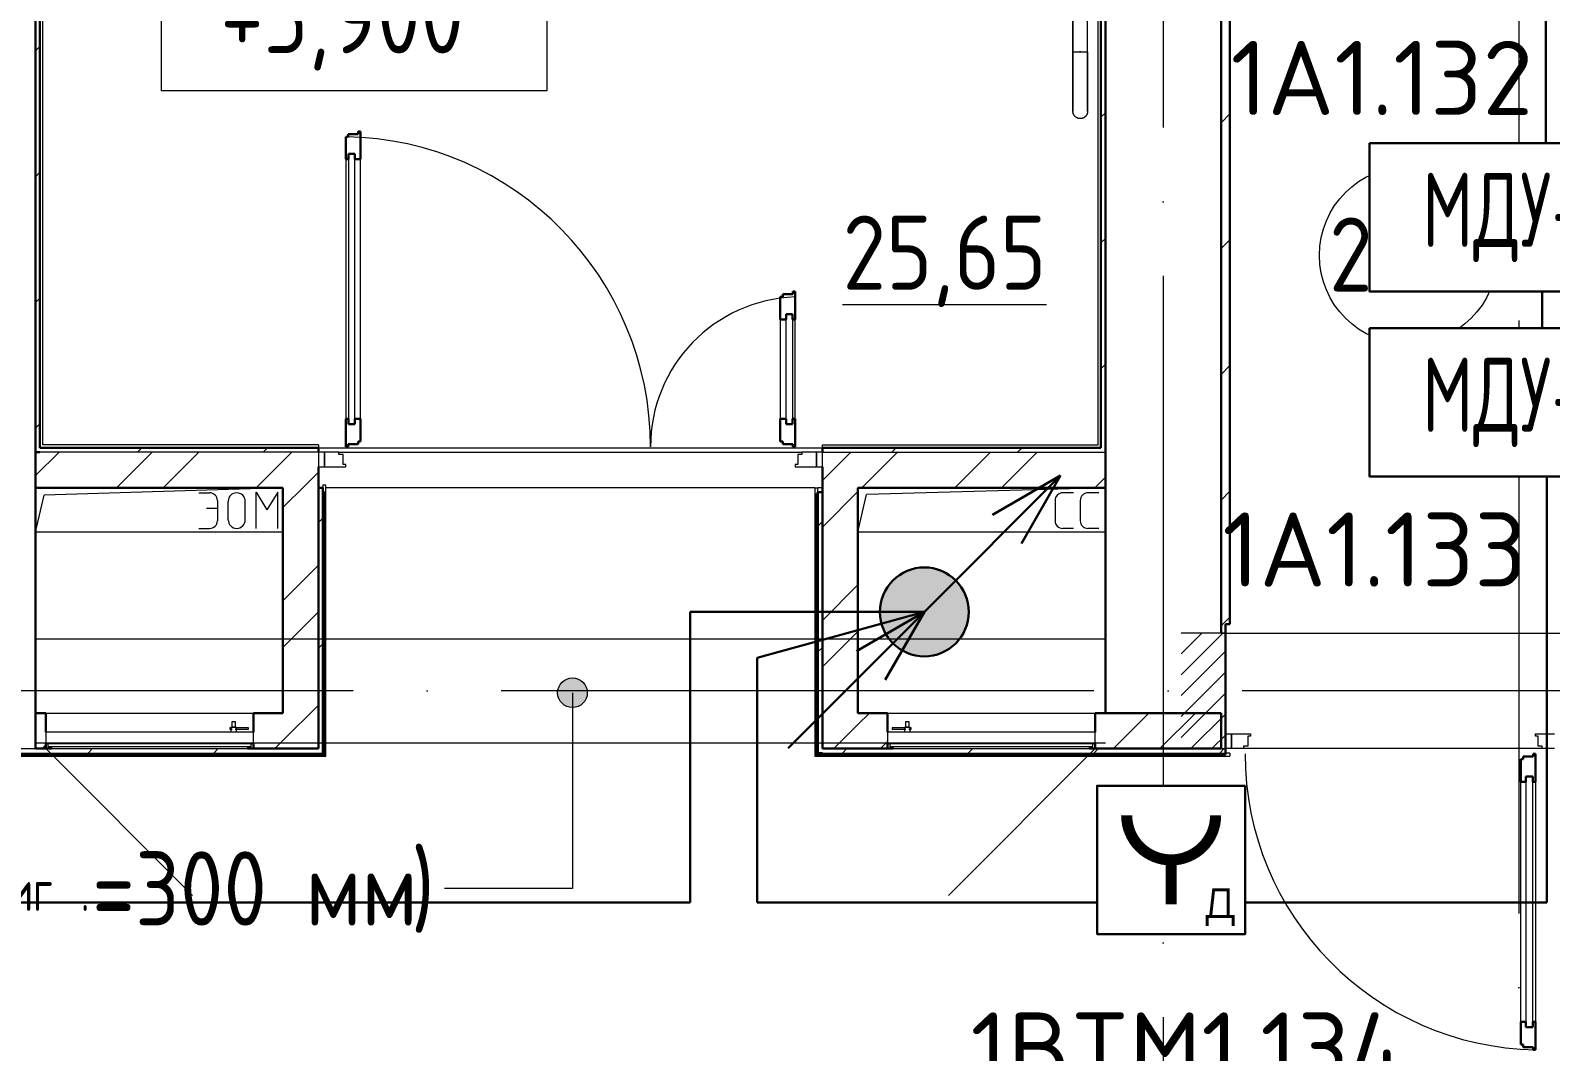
# Model space of a CAD drawing. Header units: millimetres. Extents: x -1073752 to 1436911, y -1379358 to 94781.
# Drawn here: x -1014325 to -1009196, y -1018973 to -1015528 of the extents above; entities that cross this region are included whole.
import ezdxf
from ezdxf.enums import TextEntityAlignment as Align

# ---------------------------------------------------------------- set-up
doc = ezdxf.new("R2010")
doc.units = ezdxf.units.MM
doc.set_wipeout_variables(frame=1)
for name, pattern in [('ADSK_Линия сетки', [25, 20, -2.5, 0, -2.5]), ('ADSK_Сверху', [450, 300, -150]), ('ADSK_Штриховая_ш2 п1_5', [4.5, 3, -1.5])]:
    doc.linetypes.add(name, pattern=pattern)
for name, color, linetype, lineweight in [('Provodka', 151, 'Continuous', 30), ('RC-Дымоудаление', 1, 'Continuous', 30), ('Аннотация', 7, 'Continuous', 18), ('Двери', 252, 'Continuous', 9), ('лс', 5, 'Continuous', 30), ('Марки помещений', 7, 'Continuous', 20), ('Оборудование', 7, 'Continuous', 18), ('Ограждение', 252, 'Continuous', 9), ('Оси', 252, 'Continuous', 9), ('Отметки', 7, 'Continuous', 9), ('Перекрытие', 252, 'Continuous', 18), ('Стены внутренние', 7, 'Continuous', 18), ('Стены наружные', 7, 'Continuous', 18), ('Стены штриховка', 7, 'Continuous', 9)]:
    doc.layers.add(name, color=color, linetype=linetype, lineweight=lineweight)
doc.layers.add('RC-Позиционные_обозначения', color=7, linetype='Continuous')
doc.layers.add('Двери открывание', color=7, linetype='Continuous', lineweight=9, true_color=0xc0c0c0)
doc.layers.add('Линии', color=7, linetype='Continuous', lineweight=9, true_color=0x00a600)
doc.styles.add('GOST Common_2', font='', dxfattribs={"width": 0.9, "height": 250})
doc.styles.add('GOST Common_4', font='', dxfattribs={"height": 7})
doc.styles.add('ISOCPEUR', font='isocpeur.ttf', dxfattribs={"height": 250})
doc.styles.add('RubezhCAD', font='isocpeur.ttf')
doc.styles.get("Standard").update_dxf_attribs({"font": 'arial.ttf'})
doc.styles.get('GOST Common_2').set_extended_font_data('GOST type B')
doc.styles.get('GOST Common_4').set_extended_font_data('GOST 2.304 type A')

# ---------------------------------------------------------------- blocks, each defined once
blk = doc.blocks.new('2 этаж')
at = {"layer": 'Аннотация', "lineweight": 9, "true_color": 0x636466}
h = blk.add_hatch(color=251, dxfattribs=at)
edge = h.paths.add_edge_path()
edge.add_arc((146282.8, -10046), 50, 0, 360)
at = {"layer": 'Двери', "lineweight": 18, "true_color": 0x636466}
h = blk.add_hatch(dxfattribs=at)
h.set_pattern_fill('FP_2', color=251, angle=180, style=0, pattern_type=2)
h.set_pattern_definition([(225, (149176.006, -10039.253), (35.3553, -35.3553), [])])
h.paths.add_polyline_path([(149616, -10234.3), (149766, -10234.3), (149766, -9844.3), (149616, -9844.3), (149616, -10056.3)])
h.paths.add_polyline_path([(148486, -10234.3), (148486, -9844.3), (148336, -9844.3), (148336, -10234.3)])
at = {"color": 251, "lineweight": 18, "true_color": 0x636466}
for p, q in [((144471, -9504.3), (144500.6, -9379.3)), ((145306, -9354.3), (144500.6, -9379.3)), ((145022, -9371.5), (145058.5, -9371.5)), ((145215, -9368.9), (145251.6, -9428.9)), ((145215, -9491.5), (145215, -9368.9)), ((145288.1, -9368.9), (145251.6, -9428.9)), ((145288.1, -9491.5), (145288.1, -9368.9)), ((147246, -9504.3), (147275, -9377.1)), ((148081, -9354.3), (147275, -9377.1)), ((147973.5, -9371.5), (147937, -9371.5)), ((148058.5, -9371.5), (148022, -9371.5)), ((145048.1, -9423.7), (145084.6, -9423.7)), ((145084.6, -9397.6), (145084.6, -9465.5)), ((145121.1, -9462.8), (145121.1, -9400.2)), ((145178.5, -9462.8), (145178.5, -9400.2)), ((147910.9, -9397.6), (147910.9, -9465.5)), ((147995.9, -9397.6), (147995.9, -9465.5)), ((145306, -9504.3), (144471, -9504.3)), ((145022, -9491.5), (145058.5, -9491.5)), ((148081, -9504.3), (147246, -9504.3)), ((147973.5, -9491.5), (147937, -9491.5)), ((148058.5, -9491.5), (148022, -9491.5))]:
    blk.add_line(p, q, dxfattribs=at)
for centre, radius, start, end in [((145058.5, -9397.6), 26.1, 0, 90), ((145149.8, -9400.2), 28.7, 0, 180), ((147937, -9397.6), 26.1, 90, 180), ((148022, -9397.6), 26.1, 90, 180), ((145058.5, -9465.5), 26.1, 270, 0), ((145149.8, -9462.8), 28.7, 180, 0), ((147937, -9465.5), 26.1, 180, 270), ((148022, -9465.5), 26.1, 180, 270)]:
    blk.add_arc(centre, radius, start, end, dxfattribs=at)
at = {"layer": 'Аннотация', "color": 251, "lineweight": 20, "true_color": 0x636466}
for p, q in [((144896, -8015.6), (144896, -7515.6)), ((146196, -7515.6), (146196, -8015.6)), ((146196, -8015.6), (144896, -8015.6))]:
    blk.add_line(p, q, dxfattribs=at)
at = {"layer": 'Аннотация', "color": 251, "lineweight": 9, "true_color": 0x636466}
for p, q in [((146282.8, -10046), (146282.8, -10706)), ((145856.7, -10706), (145850.6, -10706)), ((146282.8, -10706), (145856.7, -10706))]:
    blk.add_line(p, q, dxfattribs=at)
blk.add_circle((146282.8, -10046), 50, dxfattribs=at)
at = {"layer": 'Двери', "color": 251, "lineweight": 30, "true_color": 0x636466}
for p, q in [((145568, -8152.3), (145560, -8152.3)), ((145560, -8152.3), (145560, -8161.3)), ((145568, -8246.3), (145568, -8152.3)), ((145526, -8170.3), (145518, -8170.3)), ((145518, -8170.3), (145518, -8246.3)), ((145560, -8161.3), (145526, -8161.3)), ((145526, -8161.3), (145526, -8170.3)), ((145527, -8246.3), (145518, -8246.3)), ((145527, -8228.3), (145527, -8246.3)), ((145548, -8228.3), (145527, -8228.3)), ((145548, -8246.3), (145548, -8228.3)), ((145568, -8246.3), (145548, -8246.3)), ((146992, -8710.3), (146984, -8710.3)), ((146984, -8710.3), (146984, -8786.3)), ((147026, -8701.3), (146992, -8701.3)), ((146992, -8701.3), (146992, -8710.3)), ((147034, -8692.3), (147026, -8692.3)), ((147026, -8692.3), (147026, -8701.3)), ((147034, -8786.3), (147034, -8692.3)), ((147004, -8786.3), (147004, -8768.3)), ((147004, -8768.3), (147025, -8768.3)), ((147025, -8768.3), (147025, -8786.3)), ((146984, -8786.3), (147004, -8786.3)), ((147025, -8786.3), (147034, -8786.3)), ((145518, -9122.3), (145518, -9216.3)), ((145527, -9122.3), (145518, -9122.3)), ((145527, -9140.3), (145527, -9122.3)), ((145548, -9122.3), (145548, -9140.3)), ((145568, -9122.3), (145548, -9122.3)), ((145568, -9198.3), (145568, -9122.3)), ((146984, -9122.3), (146984, -9198.3)), ((146984, -9122.3), (147004, -9122.3)), ((147004, -9122.3), (147004, -9140.3)), ((147025, -9122.3), (147034, -9122.3)), ((147025, -9140.3), (147025, -9122.3)), ((147034, -9216.3), (147034, -9122.3)), ((145548, -9140.3), (145527, -9140.3)), ((147004, -9140.3), (147025, -9140.3)), ((145518, -9216.3), (145526, -9216.3)), ((145526, -9216.3), (145526, -9207.3)), ((145526, -9207.3), (145560, -9207.3)), ((145560, -9207.3), (145560, -9198.3)), ((145560, -9198.3), (145568, -9198.3)), ((146984, -9198.3), (146992, -9198.3)), ((146992, -9198.3), (146992, -9207.3)), ((146992, -9207.3), (147026, -9207.3)), ((147026, -9207.3), (147026, -9216.3)), ((147026, -9216.3), (147034, -9216.3)), ((149524, -10252.3), (149532, -10252.3)), ((149524, -10261.3), (149524, -10252.3)), ((149532, -10252.3), (149532, -10346.3)), ((149482, -10270.3), (149490, -10270.3)), ((149482, -10346.3), (149482, -10270.3)), ((149490, -10270.3), (149490, -10261.3)), ((149490, -10261.3), (149524, -10261.3)), ((149482, -10346.3), (149499, -10346.3)), ((149499, -10346.3), (149499, -10328.3)), ((149499, -10328.3), (149523, -10328.3)), ((149523, -10328.3), (149523, -10346.3)), ((149523, -10346.3), (149532, -10346.3)), ((149482, -11232.3), (149482, -11156.3)), ((149482, -11156.3), (149499, -11156.3)), ((149499, -11156.3), (149499, -11174.3)), ((149499, -11174.3), (149523, -11174.3)), ((149523, -11156.3), (149532, -11156.3)), ((149523, -11174.3), (149523, -11156.3)), ((149532, -11156.3), (149532, -11250.3)), ((149490, -11232.3), (149482, -11232.3)), ((149490, -11241.3), (149490, -11232.3)), ((149524, -11241.3), (149490, -11241.3)), ((149524, -11250.3), (149524, -11241.3)), ((149532, -11250.3), (149524, -11250.3))]:
    blk.add_line(p, q, dxfattribs=at)
at = {"layer": 'Двери', "color": 251, "true_color": 0x636466}
for p, q in [((145518, -8246.3), (145518, -9122.3)), ((145527, -8228.3), (145527, -9140.3)), ((145548, -8228.3), (145527, -8228.3)), ((145548, -9140.3), (145548, -8228.3)), ((145568, -9122.3), (145568, -8246.3)), ((147004, -9140.3), (147004, -8768.3)), ((147004, -8768.3), (147025, -8768.3)), ((147025, -8768.3), (147025, -9140.3)), ((146984, -8786.3), (146984, -9122.3)), ((147034, -9122.3), (147034, -8786.3)), ((145527, -9140.3), (145548, -9140.3)), ((147025, -9140.3), (147004, -9140.3)), ((145426, -9234.3), (145426, -9284.3)), ((145446, -9234.3), (145426, -9234.3)), ((145446, -9284.3), (145446, -9234.3)), ((145495, -9234.3), (145446, -9234.3)), ((145446, -9234.3), (145446, -9284.3)), ((145495, -9242.3), (145495, -9234.3)), ((145509, -9242.3), (145495, -9242.3)), ((145509, -9276.3), (145509, -9242.3)), ((145518, -9276.3), (145509, -9276.3)), ((145518, -9284.3), (145518, -9276.3)), ((147043, -9276.3), (147034, -9276.3)), ((147034, -9276.3), (147034, -9284.3)), ((147057, -9242.3), (147043, -9242.3)), ((147043, -9242.3), (147043, -9276.3)), ((147057, -9234.3), (147057, -9242.3)), ((147106, -9234.3), (147057, -9234.3)), ((147126, -9234.3), (147106, -9234.3)), ((147106, -9234.3), (147106, -9284.3)), ((147106, -9284.3), (147106, -9234.3)), ((147126, -9284.3), (147126, -9234.3)), ((145426, -9284.3), (145446, -9284.3)), ((145446, -9284.3), (145518, -9284.3)), ((147034, -9284.3), (147106, -9284.3)), ((147106, -9284.3), (147126, -9284.3)), ((148486, -10184.3), (148506, -10184.3)), ((148486, -10234.3), (148486, -10184.3)), ((148506, -10184.3), (148506, -10234.3)), ((148506, -10184.3), (148570, -10184.3)), ((148506, -10234.3), (148506, -10184.3)), ((148561, -10192.3), (148561, -10226.3)), ((148570, -10192.3), (148561, -10192.3)), ((148570, -10184.3), (148570, -10192.3)), ((149532, -10184.3), (149596, -10184.3)), ((149532, -10192.3), (149532, -10184.3)), ((149541, -10192.3), (149532, -10192.3)), ((149541, -10226.3), (149541, -10192.3)), ((148506, -10234.3), (148486, -10234.3)), ((148547, -10234.3), (148506, -10234.3)), ((148547, -10226.3), (148547, -10234.3)), ((148561, -10226.3), (148547, -10226.3)), ((149555, -10226.3), (149541, -10226.3)), ((149555, -10234.3), (149555, -10226.3)), ((149596, -10234.3), (149555, -10234.3)), ((149482, -11156.3), (149482, -10346.3)), ((149499, -10328.3), (149499, -11174.3)), ((149523, -10328.3), (149499, -10328.3)), ((149523, -11174.3), (149523, -10328.3)), ((149532, -10346.3), (149532, -11156.3)), ((149499, -11174.3), (149523, -11174.3))]:
    blk.add_line(p, q, dxfattribs=at)
at = {"layer": 'Двери', "color": 251, "linetype": 'ADSK_Штриховая_ш2 п1_5', "true_color": 0x636466}
for p, q in [((148486, -9844.3), (148336, -9844.3)), ((148486, -10234.3), (148486, -9844.3)), ((148336, -10234.3), (148486, -10234.3))]:
    blk.add_line(p, q, dxfattribs=at)
at = {"layer": 'Двери открывание', "color": 251, "true_color": 0x636466}
for centre, radius, start, end in [((145500, -9216.3), 1046, 0, 89.014), ((147052, -9216.3), 506, 92.0386, 180), ((149550, -10252.3), 998, 180, 268.9666)]:
    blk.add_arc(centre, radius, start, end, dxfattribs=at)
at = {"layer": 'Линии', "color": 251, "linetype": 'ADSK_Сверху', "ltscale": 100, "true_color": 0x636466}
for p, q in [((144471, -9864.3), (148081, -9864.3)), ((144471, -10214.3), (148081, -10214.3))]:
    blk.add_line(p, q, dxfattribs=at)
at = {"layer": 'Марки помещений', "color": 251, "true_color": 0x636466}
blk.add_circle((149103.1, -8570.4), 300, dxfattribs=at)
at = {"layer": 'Оборудование', "color": 251, "true_color": 0x636466}
for p, q in [((145133.4, -10143.9), (145133.4, -10161.4)), ((145145.6, -10143.9), (145133.4, -10143.9)), ((145145.6, -10161.4), (145145.6, -10143.9)), ((147406.4, -10143.9), (147406.4, -10161.4)), ((147418.6, -10143.9), (147406.4, -10143.9)), ((147418.6, -10161.4), (147418.6, -10143.9)), ((144506, -10179.3), (144506, -10215.6)), ((145206, -10179.3), (144506, -10179.3)), ((145134.7, -10163.9), (145126.4, -10163.9)), ((145126.4, -10163.9), (145126.4, -10168.9)), ((145126.4, -10168.9), (145134.7, -10168.9)), ((145129.9, -10163.3), (145129.9, -10179.3)), ((145149.2, -10163.3), (145129.9, -10163.3)), ((145133.4, -10161.4), (145131.4, -10163.3)), ((145145.6, -10161.4), (145133.4, -10161.4)), ((145190.2, -10163.9), (145144.3, -10163.9)), ((145144.3, -10168.9), (145190.2, -10168.9)), ((145147.6, -10163.3), (145145.6, -10161.4)), ((145149.2, -10179.3), (145149.2, -10163.3)), ((145190.2, -10168.9), (145190.2, -10163.9)), ((145206, -10215.6), (145206, -10179.3)), ((147346, -10179.3), (147346, -10215.6)), ((148046, -10179.3), (147346, -10179.3)), ((147361.9, -10163.9), (147361.9, -10168.9)), ((147407.7, -10163.9), (147361.9, -10163.9)), ((147361.9, -10168.9), (147407.7, -10168.9)), ((147402.9, -10163.3), (147402.9, -10179.3)), ((147422.2, -10163.3), (147402.9, -10163.3)), ((147406.4, -10161.4), (147404.4, -10163.3)), ((147418.6, -10161.4), (147406.4, -10161.4)), ((147425.6, -10163.9), (147417.3, -10163.9)), ((147417.3, -10168.9), (147425.6, -10168.9)), ((147420.6, -10163.3), (147418.6, -10161.4)), ((147422.2, -10179.3), (147422.2, -10163.3)), ((147425.6, -10168.9), (147425.6, -10163.9)), ((148046, -10215.6), (148046, -10179.3)), ((144506, -10234.3), (145001, -10729.2)), ((144506.9, -10216.6), (145205.1, -10216.6)), ((144513, -10216.6), (144513, -10226.3)), ((144514, -10227.3), (145198.1, -10227.3)), ((144525, -10228.8), (144525, -10234.3)), ((144525, -10234.3), (145187, -10234.3)), ((145187, -10234.3), (145187, -10228.8)), ((145199, -10226.3), (145199, -10216.6)), ((147346.9, -10216.6), (148045.1, -10216.6)), ((147353, -10216.6), (147353, -10226.3)), ((147354, -10227.3), (148038.1, -10227.3)), ((147365, -10228.8), (147365, -10234.3)), ((147365, -10234.3), (148027, -10234.3)), ((148046, -10234.3), (147551, -10729.2)), ((148027, -10234.3), (148027, -10228.8)), ((148039, -10226.3), (148039, -10216.6))]:
    blk.add_line(p, q, dxfattribs=at)
for points, knots in [([(144506, -10215.6), (144506, -10215.7), (144506, -10215.9), (144506.1, -10216.1), (144506.3, -10216.3), (144506.4, -10216.4), (144506.6, -10216.5), (144506.7, -10216.5), (144506.8, -10216.6), (144506.9, -10216.6)], [-1, -1, -1, -1, -0.833333, -0.666667, -0.5, -0.333333, -0.25, -0.166667, 0, 0, 0, 0]), ([(144513, -10226.3), (144513, -10226.4), (144513, -10226.5), (144513.1, -10226.8), (144513.2, -10226.9), (144513.4, -10227), (144513.5, -10227.1), (144513.6, -10227.2), (144513.8, -10227.2), (144513.9, -10227.3), (144514, -10227.3)], [-1, -1, -1, -1, -0.833333, -0.666667, -0.541667, -0.416667, -0.333333, -0.25, -0.166667, 0, 0, 0, 0]), ([(144523.5, -10227.3), (144523.6, -10227.3), (144523.8, -10227.3), (144524.1, -10227.4), (144524.2, -10227.5), (144524.4, -10227.6), (144524.6, -10227.7), (144524.7, -10227.9), (144524.8, -10228), (144524.9, -10228.2), (144525, -10228.5), (144525, -10228.7), (144525, -10228.8)], [-1, -1, -1, -1, -0.833333, -0.75, -0.666667, -0.583333, -0.5, -0.416667, -0.333333, -0.25, -0.166667, 0, 0, 0, 0]), ([(145187, -10228.8), (145187, -10228.7), (145187, -10228.5), (145187.1, -10228.2), (145187.2, -10228), (145187.3, -10227.9), (145187.5, -10227.7), (145187.6, -10227.6), (145187.8, -10227.5), (145188, -10227.4), (145188.2, -10227.3), (145188.4, -10227.3), (145188.5, -10227.3)], [0, 0, 0, 0, 0.166667, 0.25, 0.333333, 0.416667, 0.5, 0.583333, 0.666667, 0.75, 0.833333, 1, 1, 1, 1]), ([(145198.1, -10227.3), (145198.1, -10227.3), (145198.3, -10227.2), (145198.4, -10227.2), (145198.5, -10227.1), (145198.7, -10227), (145198.8, -10226.9), (145198.9, -10226.8), (145199, -10226.5), (145199, -10226.4), (145199, -10226.3)], [0, 0, 0, 0, 0.166667, 0.25, 0.333333, 0.416667, 0.541667, 0.666667, 0.833333, 1, 1, 1, 1]), ([(145205.1, -10216.6), (145205.2, -10216.6), (145205.3, -10216.5), (145205.4, -10216.5), (145205.6, -10216.4), (145205.7, -10216.3), (145205.9, -10216.1), (145206, -10215.9), (145206, -10215.7), (145206, -10215.6)], [0, 0, 0, 0, 0.166667, 0.25, 0.333333, 0.5, 0.666667, 0.833333, 1, 1, 1, 1]), ([(147346, -10215.6), (147346, -10215.7), (147346, -10215.9), (147346.1, -10216.1), (147346.2, -10216.2), (147346.4, -10216.4), (147346.5, -10216.5), (147346.7, -10216.5), (147346.8, -10216.6), (147346.9, -10216.6)], [0, 0, 0, 0, 0.166667, 0.333333, 0.458333, 0.583333, 0.708333, 0.833333, 1, 1, 1, 1]), ([(147353, -10226.3), (147353, -10226.4), (147353, -10226.5), (147353.1, -10226.8), (147353.2, -10226.9), (147353.4, -10227), (147353.5, -10227.1), (147353.6, -10227.2), (147353.8, -10227.2), (147353.9, -10227.3), (147354, -10227.3)], [0, 0, 0, 0, 0.166667, 0.333333, 0.458333, 0.583333, 0.666667, 0.75, 0.833333, 1, 1, 1, 1]), ([(147363.5, -10227.3), (147363.6, -10227.3), (147363.8, -10227.3), (147364.1, -10227.4), (147364.2, -10227.5), (147364.4, -10227.6), (147364.6, -10227.7), (147364.7, -10227.9), (147364.8, -10228), (147364.9, -10228.2), (147365, -10228.5), (147365, -10228.7), (147365, -10228.8)], [0, 0, 0, 0, 0.166667, 0.25, 0.333333, 0.416667, 0.5, 0.583333, 0.666667, 0.75, 0.833333, 1, 1, 1, 1]), ([(148027, -10228.8), (148027, -10228.7), (148027, -10228.5), (148027.1, -10228.2), (148027.2, -10228), (148027.3, -10227.9), (148027.5, -10227.7), (148027.6, -10227.6), (148027.8, -10227.5), (148028, -10227.4), (148028.2, -10227.3), (148028.4, -10227.3), (148028.5, -10227.3)], [-1, -1, -1, -1, -0.833333, -0.75, -0.666667, -0.583333, -0.5, -0.416667, -0.333333, -0.25, -0.166667, 0, 0, 0, 0]), ([(148038.1, -10227.3), (148038.1, -10227.3), (148038.3, -10227.2), (148038.4, -10227.2), (148038.5, -10227.1), (148038.7, -10227), (148038.8, -10226.9), (148038.9, -10226.8), (148039, -10226.5), (148039, -10226.4), (148039, -10226.3)], [-1, -1, -1, -1, -0.833333, -0.75, -0.666667, -0.583333, -0.458333, -0.333333, -0.166667, 0, 0, 0, 0]), ([(148045.1, -10216.6), (148045.2, -10216.6), (148045.3, -10216.5), (148045.5, -10216.5), (148045.6, -10216.4), (148045.8, -10216.2), (148045.9, -10216.1), (148046, -10215.9), (148046, -10215.7), (148046, -10215.6)], [-1, -1, -1, -1, -0.833333, -0.75, -0.583333, -0.458333, -0.333333, -0.166667, 0, 0, 0, 0])]:
    blk.add_open_spline(points, degree=3, knots=knots, dxfattribs=at)
at = {"layer": 'Ограждение', "color": 251, "true_color": 0x636466}
for p, q in [((144496, -9209.3), (144496, -7284.3)), ((147971, -7583.6), (147971, -7884.3)), ((147971, -7884.3), (147971, -7584.3)), ((148021, -7884.3), (148021, -7583.6)), ((148021, -7884.3), (148021, -7584.3)), ((148056, -9209.3), (148056, -7584.3)), ((147971, -7884.3), (147996, -7884.3)), ((147993.7, -7884.3), (147998.3, -7884.3)), ((147996, -7884.3), (147993.7, -7884.3)), ((147998.3, -7884.3), (147996, -7884.3)), ((147996, -7884.3), (148021, -7884.3)), ((145426, -9209.3), (144496, -9209.3)), ((145426, -9209.3), (145426, -9219.3)), ((147126, -9209.3), (148056, -9209.3)), ((147126, -9219.3), (147126, -9209.3)), ((145441, -9344.3), (145451, -9344.3)), ((145441, -9344.3), (145441, -9354.3)), ((145451, -10259.3), (145451, -9344.3)), ((147101, -9354.3), (147111, -9354.3)), ((147101, -9354.3), (147101, -10259.3)), ((147111, -9369.3), (147111, -9354.3)), ((145451, -10259.3), (145446, -10254.3)), ((147101, -10259.3), (147106, -10254.3)), ((148501, -10249.3), (148486, -10249.3)), ((148501, -10249.3), (148501, -10259.3)), ((143181, -10259.3), (145451, -10259.3)), ((147101, -10259.3), (148501, -10259.3))]:
    blk.add_line(p, q, dxfattribs=at)
at = {"layer": 'Ограждение', "color": 251, "true_color": 0x636466, "flags": 128}
for points in [[(147971, -7884.3), (147971, -7892.3), (147971, -7900.2), (147971, -7908.2), (147971, -7916.1), (147971, -7924), (147971, -7931.8), (147971, -7939.5), (147971, -7947.2), (147971, -7954.7), (147971, -7962.1), (147971, -7969.4), (147971, -7976.6), (147971, -7983.6), (147971, -7990.5), (147971, -7997.2), (147971, -8003.7), (147971, -8010), (147971, -8016.1), (147971, -8022), (147971, -8027.7), (147971, -8033.2), (147971, -8038.4), (147971, -8043.4), (147971, -8048.1), (147971, -8052.5), (147971, -8056.7), (147971, -8060.6), (147971, -8064.3), (147971, -8067.6), (147971, -8070.7), (147971, -8073.4), (147971, -8075.9), (147971, -8078), (147971, -8079.8), (147971, -8081.3), (147971, -8082.5), (147971, -8083.4), (147971, -8084), (147971, -8084.2), (147971, -8084.3)], [(147971, -8084.3), (147971, -8084.1), (147971, -8083.6), (147971, -8082.8), (147971, -8081.7), (147971, -8080.3), (147971, -8078.5), (147971, -8076.5), (147971, -8074.1), (147971, -8071.4), (147971, -8068.5), (147971, -8065.2), (147971, -8061.7), (147971, -8057.8), (147971, -8053.7), (147971, -8049.3), (147971, -8044.7), (147971, -8039.8), (147971, -8034.6), (147971, -8029.2), (147971, -8023.6), (147971, -8017.7), (147971, -8011.7), (147971, -8005.4), (147971, -7999), (147971, -7992.3), (147971, -7985.5), (147971, -7978.5), (147971, -7971.4), (147971, -7964.1), (147971, -7956.7), (147971, -7949.2), (147971, -7941.6), (147971, -7933.9), (147971, -7926.1), (147971, -7918.2), (147971, -7910.3), (147971, -7902.4), (147971, -7894.4), (147971, -7886.4), (147971, -7884.3)], [(148021, -7884.3), (148021, -7892.3), (148021, -7900.2), (148021, -7908.2), (148021, -7916.1), (148021, -7924), (148021, -7931.8), (148021, -7939.5), (148021, -7947.2), (148021, -7954.7), (148021, -7962.1), (148021, -7969.4), (148021, -7976.6), (148021, -7983.6), (148021, -7990.5), (148021, -7997.2), (148021, -8003.7), (148021, -8010), (148021, -8016.1), (148021, -8022), (148021, -8027.7), (148021, -8033.2), (148021, -8038.4), (148021, -8043.4), (148021, -8048.1), (148021, -8052.5), (148021, -8056.7), (148021, -8060.6), (148021, -8064.3), (148021, -8067.6), (148021, -8070.7), (148021, -8073.4), (148021, -8075.9), (148021, -8078), (148021, -8079.8), (148021, -8081.3), (148021, -8082.5), (148021, -8083.4), (148021, -8084), (148021, -8084.2), (148021, -8084.3)], [(148021, -8084.3), (148021, -8084.1), (148021, -8083.6), (148021, -8082.8), (148021, -8081.7), (148021, -8080.3), (148021, -8078.5), (148021, -8076.5), (148021, -8074.1), (148021, -8071.4), (148021, -8068.5), (148021, -8065.2), (148021, -8061.7), (148021, -8057.8), (148021, -8053.7), (148021, -8049.3), (148021, -8044.7), (148021, -8039.8), (148021, -8034.6), (148021, -8029.2), (148021, -8023.6), (148021, -8017.7), (148021, -8011.7), (148021, -8005.4), (148021, -7999), (148021, -7992.3), (148021, -7985.5), (148021, -7978.5), (148021, -7971.4), (148021, -7964.1), (148021, -7956.7), (148021, -7949.2), (148021, -7941.6), (148021, -7933.9), (148021, -7926.1), (148021, -7918.2), (148021, -7910.3), (148021, -7902.4), (148021, -7894.4), (148021, -7886.4), (148021, -7884.3)], [(147996, -8109.3), (147995, -8109.2), (147994, -8109.2), (147993, -8109.1), (147992, -8108.9), (147991, -8108.8), (147990.1, -8108.5), (147989.1, -8108.3), (147988.1, -8108), (147987.2, -8107.7), (147986.3, -8107.3), (147985.4, -8106.9), (147984.5, -8106.4), (147983.6, -8105.9), (147982.7, -8105.4), (147981.9, -8104.9), (147981.1, -8104.3), (147980.3, -8103.7), (147979.5, -8103), (147978.8, -8102.4), (147978.1, -8101.7), (147977.4, -8100.9), (147976.7, -8100.2), (147976.1, -8099.4), (147975.5, -8098.6), (147975, -8097.8), (147974.4, -8096.9), (147974, -8096), (147973.5, -8095.1), (147973.1, -8094.2), (147972.7, -8093.3), (147972.4, -8092.4), (147972.1, -8091.4), (147971.8, -8090.5), (147971.6, -8089.5), (147971.4, -8088.5), (147971.2, -8087.5), (147971.1, -8086.5), (147971, -8085.5), (147971, -8084.5), (147971, -8084.3)], [(148021, -8084.3), (148021, -8085.3), (148020.9, -8086.3), (148020.8, -8087.2), (148020.7, -8088.2), (148020.5, -8089.2), (148020.3, -8090.2), (148020, -8091.2), (148019.7, -8092.1), (148019.4, -8093.1), (148019, -8094), (148018.6, -8094.9), (148018.2, -8095.8), (148017.7, -8096.7), (148017.2, -8097.5), (148016.6, -8098.4), (148016.1, -8099.2), (148015.4, -8100), (148014.8, -8100.7), (148014.1, -8101.5), (148013.4, -8102.2), (148012.7, -8102.9), (148011.9, -8103.5), (148011.2, -8104.1), (148010.3, -8104.7), (148009.5, -8105.3), (148008.7, -8105.8), (148007.8, -8106.3), (148006.9, -8106.8), (148006, -8107.2), (148005.1, -8107.6), (148004.1, -8107.9), (148003.2, -8108.2), (148002.2, -8108.5), (148001.2, -8108.7), (148000.3, -8108.9), (147999.3, -8109), (147998.3, -8109.2), (147997.3, -8109.2), (147996.3, -8109.3), (147996, -8109.3)]]:
    blk.add_lwpolyline(points, dxfattribs=at)
at = {"layer": 'Оси', "color": 251, "linetype": 'ADSK_Линия сетки', "ltscale": 100, "true_color": 0x636466}
for p, q in [((149476, 33711.4), (149476, -32265.4)), ((148276, -1139.3), (148276, -32265.4)), ((170543.3, -10039.3), (93565.9, -10039.3))]:
    blk.add_line(p, q, dxfattribs=at)
at = {"layer": 'Перекрытие', "color": 251, "ltscale": 100, "true_color": 0x636466}
for p, q in [((145306, -9504.3), (144471, -9504.3)), ((148081, -9504.3), (147246, -9504.3))]:
    blk.add_line(p, q, dxfattribs=at)
at = {"layer": 'Стены внутренние', "color": 251, "lineweight": 30, "true_color": 0x636466}
for p, q in [((148081, -4584.3), (148081, -9234.3)), ((144471, -10234.3), (144471, -9354.3)), ((148081, -9354.3), (148081, -10114.3)), ((148486, -10234.3), (148486, -9844.3)), ((148081, -10114.3), (148471, -10114.3)), ((148471, -10114.3), (148471, -10234.3))]:
    blk.add_line(p, q, dxfattribs=at)
at = {"layer": 'Стены внутренние', "color": 251, "true_color": 0x636466}
for p, q in [((148486, -9844.3), (149616, -9844.3)), ((143171, -10234.3), (144471, -10234.3)), ((148471, -10234.3), (148486, -10234.3)), ((149555, -10234.3), (148547, -10234.3))]:
    blk.add_line(p, q, dxfattribs=at)
at = {"layer": 'Стены наружные', "color": 251, "lineweight": 30, "true_color": 0x636466}
for p, q in [((144471, -9354.3), (144471, -2039.3)), ((144486, -9219.3), (144486, -2054.3)), ((148471, -3839.3), (148471, -9844.3)), ((148501, -9814.3), (148501, -3869.3)), ((148081, -9234.3), (148081, -4584.3)), ((148066, -4983.6), (148066, -9219.3)), ((145426, -9219.3), (144486, -9219.3)), ((145426, -9234.3), (145426, -9219.3)), ((148066, -9219.3), (147126, -9219.3)), ((147126, -9219.3), (147126, -9234.3)), ((144486, -9234.3), (144471, -9234.3)), ((148081, -9354.3), (148081, -9234.3)), ((145426, -9284.3), (145426, -10234.3)), ((147126, -10234.3), (147126, -9284.3)), ((144471, -9354.3), (145306, -9354.3)), ((145306, -9354.3), (145306, -10114.3)), ((145441, -9354.3), (145426, -9354.3)), ((145441, -9354.3), (145441, -10249.3)), ((145446, -9369.3), (145441, -9369.3)), ((145446, -10254.3), (145446, -9369.3)), ((147106, -9374.3), (147106, -10254.3)), ((147111, -9374.3), (147106, -9374.3)), ((147126, -9369.3), (147111, -9369.3)), ((147111, -10249.3), (147111, -9369.3)), ((147246, -9354.3), (148081, -9354.3)), ((147246, -10114.3), (147246, -9354.3)), ((148486, -9844.3), (148486, -9814.3)), ((148486, -9814.3), (148501, -9814.3)), ((144506, -10114.3), (144471, -10114.3)), ((144471, -10114.3), (144471, -10234.3)), ((144506, -10179.3), (144506, -10114.3)), ((145306, -10114.3), (145206, -10114.3)), ((145206, -10114.3), (145206, -10179.3)), ((147346, -10114.3), (147246, -10114.3)), ((147346, -10179.3), (147346, -10114.3)), ((148081, -10114.3), (148046, -10114.3)), ((148046, -10114.3), (148046, -10179.3)), ((143171, -10254.3), (145446, -10254.3)), ((144525, -10234.3), (144471, -10234.3)), ((144506, -10234.3), (144506, -10215.9)), ((145426, -10234.3), (145187, -10234.3)), ((145206, -10215.9), (145206, -10234.3)), ((147106, -10254.3), (148486, -10254.3)), ((147111, -10249.3), (147126, -10249.3)), ((147365, -10234.3), (147126, -10234.3)), ((147346, -10234.3), (147346, -10215.9)), ((148471, -10234.3), (148027, -10234.3)), ((148046, -10215.9), (148046, -10234.3)), ((148486, -10254.3), (148486, -10234.3))]:
    blk.add_line(p, q, dxfattribs=at)
at = {"layer": 'Стены наружные', "color": 251, "linetype": 'Continuous', "lineweight": 9, "true_color": 0x636466}
for p, q in [((144471, -7880.9), (144486, -7865.9)), ((148066, -8104.3), (148081, -8089.3)), ((148471, -8123.6), (148501, -8093.6)), ((144471, -8305.2), (144486, -8290.2)), ((148066, -8528.6), (148081, -8513.6)), ((148471, -8547.8), (148501, -8517.8)), ((144471, -8729.4), (144486, -8714.4)), ((148066, -8952.8), (148081, -8937.8)), ((148471, -8972.1), (148501, -8942.1)), ((144471, -9153.7), (144486, -9138.7)), ((144814.7, -9234.3), (144829.7, -9219.3)), ((145239, -9234.3), (145254, -9219.3)), ((147360.3, -9234.3), (147375.3, -9219.3)), ((147784.6, -9234.3), (147799.6, -9219.3)), ((144471, -9313.5), (144550.3, -9234.3)), ((144744.6, -9354.3), (144864.6, -9234.3)), ((144901.7, -9354.3), (145021.7, -9234.3)), ((145216, -9354.3), (145336, -9234.3)), ((147126, -9330.1), (147221.9, -9234.3)), ((147259, -9354.3), (147379, -9234.3)), ((147573.4, -9354.3), (147693.4, -9234.3)), ((147730.5, -9354.3), (147850.5, -9234.3)), ((145383.2, -9344.3), (145426, -9301.4)), ((148044.8, -9354.3), (148081, -9318.1)), ((145306, -9421.4), (145383.2, -9344.3)), ((145441, -9385.8), (145446, -9380.8)), ((147126, -9487.3), (147246, -9367.3)), ((148471, -9396.3), (148501, -9366.3)), ((147106, -9417.8), (147111, -9412.8)), ((145426, -9471.5), (145441, -9456.5)), ((145441, -9456.5), (145446, -9451.5)), ((147106, -9488.6), (147111, -9483.6)), ((147111, -9483.6), (147126, -9468.6)), ((145441, -9527.2), (145446, -9522.2)), ((147106, -9559.3), (147111, -9554.3)), ((145306, -9735.7), (145426, -9615.7)), ((145441, -9597.9), (145446, -9592.9)), ((147106, -9630), (147111, -9625)), ((145441, -9668.6), (145446, -9663.6)), ((147126, -9801.6), (147246, -9681.6)), ((145441, -9739.3), (145446, -9734.3)), ((147106, -9700.7), (147111, -9695.7)), ((145306, -9892.9), (145426, -9772.9)), ((147106, -9771.4), (147111, -9766.4)), ((148477.4, -9814.3), (148501, -9790.6)), ((145441, -9810), (145446, -9805)), ((147106, -9842.1), (147111, -9837.1)), ((147126, -9958.8), (147246, -9838.8)), ((148471, -9820.6), (148477.4, -9814.3)), ((145426, -9895.8), (145441, -9880.8)), ((145441, -9880.8), (145446, -9875.8)), ((147111, -9907.8), (147126, -9892.8)), ((145441, -9951.5), (145446, -9946.5)), ((147106, -9912.8), (147111, -9907.8)), ((147106, -9983.5), (147111, -9978.5)), ((145441, -10022.2), (145446, -10017.2)), ((147106, -10054.2), (147111, -10049.2)), ((145306, -10207.2), (145426, -10087.2)), ((145441, -10092.9), (145446, -10087.9)), ((147106, -10124.9), (147111, -10119.9)), ((147164.8, -10234.3), (147246, -10153.1)), ((147246, -10153.1), (147284.8, -10114.3)), ((148107.7, -10234.3), (148227.7, -10114.3)), ((148264.9, -10234.3), (148384.9, -10114.3)), ((145441, -10163.6), (145446, -10158.6)), ((147106, -10195.7), (147111, -10190.7)), ((144493.2, -10234.3), (144506, -10221.4)), ((144501.8, -10254.3), (144506.8, -10249.3)), ((144572.5, -10254.3), (144577.5, -10249.3)), ((144643.2, -10254.3), (144648.2, -10249.3)), ((144648.2, -10249.3), (144663.2, -10234.3)), ((144714, -10254.3), (144719, -10249.3)), ((144784.7, -10254.3), (144789.7, -10249.3)), ((144855.4, -10254.3), (144860.4, -10249.3)), ((144926.1, -10254.3), (144931.1, -10249.3)), ((144996.8, -10254.3), (145001.8, -10249.3)), ((145067.5, -10254.3), (145072.5, -10249.3)), ((145072.5, -10249.3), (145087.5, -10234.3)), ((145138.2, -10254.3), (145143.2, -10249.3)), ((145208.9, -10254.3), (145213.9, -10249.3)), ((145279, -10234.3), (145306, -10207.2)), ((145279.6, -10254.3), (145284.6, -10249.3)), ((145350.4, -10254.3), (145355.4, -10249.3)), ((145421.1, -10254.3), (145426.1, -10249.3)), ((145441, -10234.3), (145446, -10229.3)), ((147118.1, -10254.3), (147123.1, -10249.3)), ((147188.8, -10254.3), (147193.8, -10249.3)), ((147193.8, -10249.3), (147208.8, -10234.3)), ((147259.5, -10254.3), (147264.5, -10249.3)), ((147322, -10234.3), (147346, -10210.2)), ((147330.3, -10254.3), (147335.3, -10249.3)), ((147401, -10254.3), (147406, -10249.3)), ((147471.7, -10254.3), (147476.7, -10249.3)), ((147542.4, -10254.3), (147547.4, -10249.3)), ((147613.1, -10254.3), (147618.1, -10249.3)), ((147618.1, -10249.3), (147633.1, -10234.3)), ((147683.8, -10254.3), (147688.8, -10249.3)), ((147754.5, -10254.3), (147759.5, -10249.3)), ((147825.2, -10254.3), (147830.2, -10249.3)), ((147895.9, -10254.3), (147900.9, -10249.3)), ((147966.6, -10254.3), (147971.6, -10249.3)), ((148037.4, -10254.3), (148042.4, -10249.3)), ((148042.4, -10249.3), (148057.4, -10234.3)), ((148108.1, -10254.3), (148113.1, -10249.3)), ((148178.8, -10254.3), (148183.8, -10249.3)), ((148249.5, -10254.3), (148254.5, -10249.3)), ((148320.2, -10254.3), (148325.2, -10249.3)), ((148390.9, -10254.3), (148395.9, -10249.3)), ((148461.6, -10254.3), (148466.6, -10249.3)), ((148466.6, -10249.3), (148481.6, -10234.3))]:
    blk.add_line(p, q, dxfattribs=at)
at = {"layer": 'Стены наружные', "color": 251, "true_color": 0x636466}
for p, q in [((145426, -9219.3), (147126, -9219.3)), ((145495, -9234.3), (147057, -9234.3)), ((147101, -9354.3), (145451, -9354.3)), ((147126, -9354.3), (147111, -9354.3)), ((148471, -9844.3), (148486, -9844.3)), ((144506, -10114.3), (145206, -10114.3)), ((147346, -10114.3), (148046, -10114.3))]:
    blk.add_line(p, q, dxfattribs=at)
at = {"layer": 'Стены штриховка', "color": 251, "true_color": 0x636466}
for p, q in [((145426, -9234.3), (144486, -9234.3)), ((147126, -9234.3), (148081, -9234.3)), ((143171, -10249.3), (145441, -10249.3)), ((147126, -10249.3), (148486, -10249.3))]:
    blk.add_line(p, q, dxfattribs=at)
at = {"layer": 'Аннотация', "color": 251, "true_color": 0x636466, "width": 0.9}
for s, height, style, p in [(')', 250, 'GOST Common_2', (145738.8, -10831)), ('=300', 250, 'GOST Common_2', (144661.3, -10831)), ('мм', 250, 'GOST Common_2', (145381.6, -10831)), ('риг', 138.75, 'GOST Common_4', (144302.2, -10781.7)), ('.', 138.8, 'GOST Common_4', (144623.7, -10781.7))]:
    blk.add_text(s, height=height, dxfattribs=dict(at, style=style)).set_placement(p)
at = {"layer": 'Марки помещений', "color": 251, "true_color": 0x636466, "style": 'GOST Common_2', "width": 0.9}
for s, p in [('%%U25,65', (147194.2, -8686.4)), ('224', (148835.7, -8692.7))]:
    blk.add_text(s, height=250, dxfattribs=at).set_placement(p)
at = {"layer": 'Отметки', "color": 251, "true_color": 0x636466, "style": 'GOST Common_2', "width": 0.9}
blk.add_text('+3,900', height=250, dxfattribs=at).set_placement((145094.8, -7888.9))
blk = doc.blocks.new('*U2572')
at = {"layer": 'Provodka'}
h = blk.add_hatch(color=256, dxfattribs=at)
h.paths.add_polyline_path([(150, 0, 0.198912), (106.1, 106.1), (0, 0), (-75, -129.9, 0.57735)])
h.paths.add_polyline_path([(0, 0), (-106.1, -106.1, 0.065543), (-75, -129.9)])
h.paths.add_polyline_path([(0, 0), (-129.9, -75, 0.065543), (-106.1, -106.1)])
h.paths.add_polyline_path([(106.1, 106.1, 0.668179), (-150, 0, 0.131652), (-129.9, -75), (0, 0)])
at = {"layer": 'Provodka', "color": 1}
for p, q in [((0, 0), (459.6, 459.6)), ((459.6, 459.6), (230.4, 327.3)), ((459.6, 459.6), (327.3, 230.4)), ((-459.6, -459.6), (0, 0)), ((0, 0), (-229.3, -132.4)), ((0, 0), (-132.4, -229.3))]:
    blk.add_line(p, q, dxfattribs=at)
at = {"layer": 'Provodka'}
blk.add_circle((0, 0), 150, dxfattribs=at)
blk = doc.blocks.new('RC-UGO-UDPD-01')
at = {"layer": 'RC-Дымоудаление', "ltscale": 30}
blk.add_lwpolyline([(2.5, 2.5), (2.5, -2.5), (-2.5, -2.5), (-2.5, 2.5)], close=True, dxfattribs=at)
at = {"layer": 'RC-Дымоудаление'}
blk.add_attdef('PSTN', text='', height=2.5, dxfattribs=at).set_placement((1.287, 2.233), align=Align.BOTTOM_LEFT)
blk.add_wipeout([(2.5, 2.5), (2.5, -2.5), (-2.5, -2.5), (-2.5, 2.5)]).dxf.layer = 'RC-Дымоудаление'
for p, q in [((-2.5, 2.5), (-2.5, -2.5)), ((2.5, 2.5), (-2.5, 2.5)), ((2.5, -2.5), (2.5, 2.5)), ((-2.5, -2.5), (2.5, -2.5))]:
    blk.add_line(p, q, dxfattribs=at)
at = {"layer": 'RC-Дымоудаление', "ltscale": 30, "const_width": 0.375}
blk.add_lwpolyline([(-1.5, 1.5, 1), (1.5, 1.5, 1)], format="xyb", dxfattribs=at)
blk.add_lwpolyline([(0, 0), (0, -1.5)], dxfattribs=at)
at = {"layer": 'RC-Дымоудаление', "const_width": 0.1}
for points in [[(1.92, -1.912), (1.92, -1.006), (1.434, -1.006), (1.332, -1.912)], [(1.22, -2.229), (1.22, -1.912), (2.096, -1.912), (2.096, -2.229)]]:
    blk.add_lwpolyline(points, dxfattribs=at)
blk = doc.blocks.new('RC-UGO-MDU-01')
at = {"layer": 'RC-Дымоудаление'}
blk.add_point((0, 0), dxfattribs=at)
blk.add_attdef('PSTN', text='', height=2.5, dxfattribs=at).set_placement((5.821, 2.37), align=Align.BOTTOM_CENTER)
blk.add_wipeout([(4.998, 2.498), (4.998, -2.498), (-4.998, -2.498), (-4.998, 2.498)]).dxf.layer = 'RC-Дымоудаление'
blk.add_wipeout([(-4.998, -2.498), (-4.998, 2.498), (4.998, 2.498), (4.998, -2.498)]).dxf.layer = 'RC-Дымоудаление'
blk.add_lwpolyline([(-4.998, 2.498), (4.998, 2.498), (4.998, -2.498), (-4.998, -2.498), (-4.998, 2.498)], close=True, dxfattribs=at)
at = {"layer": 'RC-Дымоудаление', "ltscale": 100, "style": 'ISOCPEUR', "width": 0.7}
blk.add_text('МДУ-1', height=2.5, dxfattribs=at).set_placement((0, 0), align=Align.MIDDLE)

msp = doc.modelspace()

# ---------------------------------------------------------------- linework, layer by layer
at = {"layer": 'лс', "color": 5}
for p, q in [((-1009212.5, -1015045.5), (-1009212.5, -1015909.1)), ((-1009224.3, -1016408.6), (-1009224.3, -1016532.8)), ((-1009209.3, -1017032.3), (-1009209.3, -1018470)), ((-1011309.2, -1017489.6), (-1012098.8, -1017489.6)), ((-1012098.8, -1017489.6), (-1012098.8, -1018470)), ((-1011309.2, -1017489.6), (-1011873.1, -1017644.8)), ((-1011873.1, -1017644.8), (-1011873.1, -1018470)), ((-1012098.8, -1018470), (-1016032.7, -1018470)), ((-1010726.5, -1018470), (-1011873.1, -1018470)), ((-1009209.3, -1018470), (-1010226.5, -1018470))]:
    msp.add_line(p, q, dxfattribs=at)

# ---------------------------------------------------------------- block references
for name, p in [('2 этаж', (-1158779.2, -1007716.5)), ('*U2572', (-1011309.2, -1017489.6))]:
    msp.add_blockref(name, p)

# ---------------------------------------------------------------- next in the draw order: block references
at = {"layer": 'RC-Дымоудаление', "color": 4, "linetype": 'Continuous', "lineweight": 40, "ltscale": 15}
ref = msp.add_blockref('RC-UGO-MDU-01', (-1009307.8, -1016158.8), dxfattribs=dict(at, xscale=100, yscale=100, zscale=100))
ref.add_attrib('PSTN', '1А1.132', dxfattribs={"layer": 'RC-Позиционные_обозначения', "height": 250, "style": 'RubezhCAD'}).set_placement((-1009765.7, -1015888.6), align=Align.BOTTOM_CENTER)
ref = msp.add_blockref('RC-UGO-MDU-01', (-1009307.8, -1016782.6), dxfattribs=dict(at, xscale=100, yscale=100, zscale=100))
ref.add_attrib('PSTN', '1А1.133', dxfattribs={"layer": 'RC-Позиционные_обозначения', "height": 250, "style": 'RubezhCAD'}).set_placement((-1009790.7, -1017479.2), align=Align.BOTTOM_CENTER)
ref = msp.add_blockref('RC-UGO-UDPD-01', (-1010476.5, -1018326.2), dxfattribs=dict(at, xscale=100, yscale=100, zscale=100))
ref.add_attrib('PSTN', '1BTM1.134', dxfattribs={"layer": 'RC-Позиционные_обозначения', "height": 250, "style": 'RubezhCAD'}).set_placement((-1010420.1, -1019165.6), align=Align.BOTTOM_CENTER)

doc.saveas('drawing.dxf')
